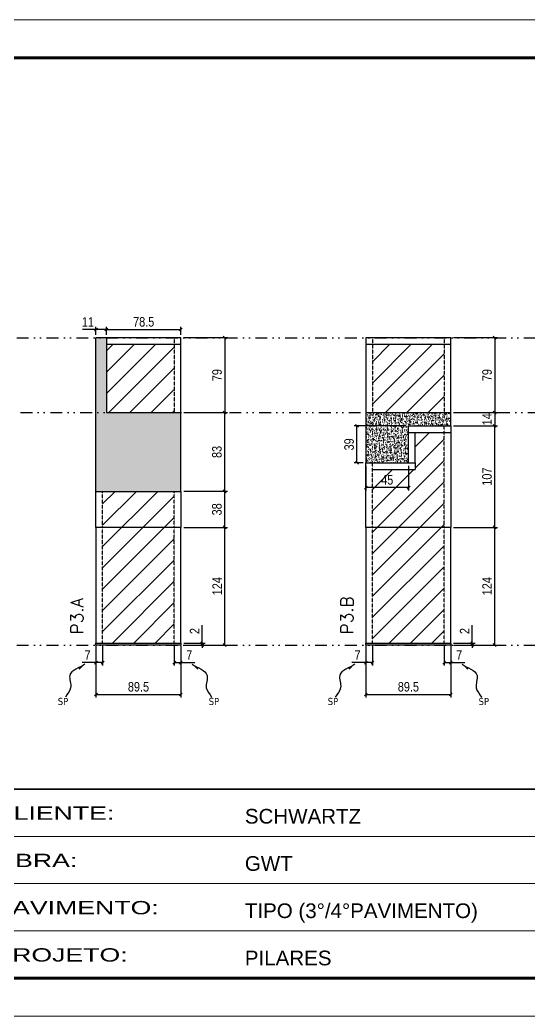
# Model space of a CAD drawing. Extents: x 13770 to 23315, y 867 to 16997.
# Drawn here: x 16446 to 16983, y 13501 to 14551 of the extents above; entities that cross this region are included whole.
import ezdxf

# ---------------------------------------------------------------- set-up
doc = ezdxf.new("R2010")
doc.units = 0
for name, pattern in [('CONTINUO', [0]), ('DASHED', [0.75, 0.5, -0.25]), ('DIVIDE2', [0.625, 0.25, -0.125, 0, -0.125, 0, -0.125]), ('HIDDEN', [0.375, 0.25, -0.125])]:
    doc.linetypes.add(name, pattern=pattern)
for name, color, linetype in [('COTA', 241, 'Continuous'), ('Nível', 160, 'Continuous'), ('Painéis', 200, 'Continuous'), ('SARR_2.2x7', 40, 'Continuous'), ('Sarrafo de Pressão', 42, 'HIDDEN'), ('texto', 7, 'Continuous')]:
    doc.layers.add(name, color=color, linetype=linetype)
for name, color, linetype, lineweight in [('Folhas', 255, 'Continuous', 9), ('Hachura', 251, 'Continuous', 9), ('SARRAFO DE PRESSAO', 251, 'DASHED', 9), ('Texto Seção', 7, 'Continuous', 15)]:
    doc.layers.add(name, color=color, linetype=linetype, lineweight=lineweight)
doc.styles.add('ARIAL', font='arial.ttf')
doc.styles.add('COTA TECNICA', font='techl___.ttf', dxfattribs={"height": 10})
doc.styles.add('COTA TECNICA-50', font='techl___.ttf', dxfattribs={"height": 10})
doc.styles.add('REGUA-120', font='ROMANS.shx', dxfattribs={"height": 15})
doc.styles.get("Standard").update_dxf_attribs({"font": 'arial.ttf'})
doc.styles.add('Tecnologia', font='')
doc.styles.get('Tecnologia').set_extended_font_data('Forgotten Futurist')
doc.dimstyles.new('COTA PAINEL-50', dxfattribs={"dimtxt": 10, "dimasz": 3, "dimexe": 3, "dimexo": 3, "dimgap": 3, "dimtad": 1, "dimdec": 1, "dimzin": 12, "dimdsep": 46, "dimtxsty": 'COTA TECNICA-50', "dimblk1": 'OBLIQUE', "dimblk2": 'OBLIQUE', "dimsah": 1, "dimcen": 0.9, "dimclrd": 4, "dimclre": 4, "dimclrt": 240, "dimadec": 1, "dimazin": 3, "dimtfac": 1, "dimtdec": 1, "dimtmove": 0, "dimatfit": 3, "dimfxl": 1, "dimtolj": 1, "dimtzin": 12, "dimarcsym": 0})
doc.dimstyles.new('PAINEL', dxfattribs={"dimtxt": 10, "dimasz": 3, "dimexe": 3, "dimexo": 3, "dimgap": 3, "dimtad": 1, "dimdec": 1, "dimzin": 12, "dimdsep": 46, "dimtxsty": 'COTA TECNICA', "dimblk1": 'OBLIQUE', "dimblk2": 'OBLIQUE', "dimsah": 1, "dimcen": 0.9, "dimclrd": 4, "dimclre": 4, "dimclrt": 240, "dimadec": 1, "dimazin": 3, "dimtfac": 1, "dimtdec": 1, "dimtmove": 0, "dimatfit": 3, "dimfxl": 1, "dimtolj": 1, "dimtzin": 12, "dimarcsym": 0})
doc.dimstyles.get("Standard").update_dxf_attribs({"dimtxt": 0.18, "dimasz": 0.18, "dimexe": 0.18, "dimexo": 0.0625, "dimgap": 0.09, "dimtad": 0, "dimtih": 1, "dimtoh": 1, "dimdec": 4, "dimzin": 0, "dimdsep": 46, "dimtxsty": 'Standard', "dimcen": 0.09, "dimadec": 0, "dimazin": 0, "dimtfac": 1, "dimtdec": 4, "dimtofl": 0, "dimtmove": 0, "dimatfit": 3, "dimfxl": 1, "dimtolj": 1, "dimtzin": 0, "dimarcsym": 0})

# ---------------------------------------------------------------- blocks, each defined once
blk = doc.blocks.new('9999999999')
at = {"color": 30, "linetype": 'CONTINUO'}
for p, q in [((98564.6, 34379.6), (99584, 34379.6)), ((98564.6, 34329.8), (99488, 34329.8)), ((98564.6, 34280), (99488, 34280))]:
    blk.add_line(p, q, dxfattribs=at)
at = {"color": 30, "linetype": 'CONTINUO', "const_width": 2}
blk.add_lwpolyline([(99584, 34230.2), (99584, 34414.4, 0.414214), (99569, 34429.4), (98229, 34429.4, 0.414214), (98214, 34414.4), (98214, 34245.2, 0.414214), (98229, 34230.2), (99584, 34230.2)], format="xyb", dxfattribs=at)
at = {"layer": 'Folhas'}
blk.add_lwpolyline([(98139, 34190.2), (99624, 34190.2), (99624, 35240.2), (98139, 35240.2)], close=True, dxfattribs=at)
at = {"layer": 'Folhas', "color": 30, "const_width": 3}
blk.add_lwpolyline([(98214, 34230.2), (99584, 34230.2), (99584, 35200.2), (98214, 35200.2)], close=True, dxfattribs=at)
at = {"color": 7, "linetype": 'Continuous', "ltscale": 5, "style": 'ARIAL'}
for s, height, p in [('SCHWARTZ', 15.48, (98837.7, 34393.1)), ('GWT', 15.48, (98837.7, 34343.3)), ('TIPO (3°/4°PAVIMENTO)', 15.483, (98837.7, 34293.5)), ('PILARES', 15.48, (98837.7, 34243.7))]:
    blk.add_text(s, height=height, dxfattribs=at).set_placement(p)
at = {"layer": 'Folhas', "color": 7, "style": 'Tecnologia', "width": 1.5}
for s, p in [('CLIENTE:', (98573.7, 34397.2)), ('OBRA:', (98573.7, 34347.3)), ('PAVIMENTO:', (98573.7, 34297.5)), ('PROJETO:', (98573.7, 34247.7))]:
    blk.add_text(s, height=14, dxfattribs=at).set_placement(p)
blk = doc.blocks.new('_Oblique')
at = {"color": 0, "linetype": 'ByBlock', "lineweight": -2}
blk.add_line((-0.5, -0.5), (0.5, 0.5), dxfattribs=at)
blk = doc.blocks.new('*D142')
at = {"layer": 'COTA', "color": 4, "lineweight": -2, "transparency": 16777216}
for p, q in [((16526.3, 13891.5), (16526.3, 13837.3)), ((16615.8, 13891.5), (16615.8, 13837.3)), ((16526.3, 13840.3), (16615.8, 13840.3))]:
    blk.add_line(p, q, dxfattribs=at)
at = {"layer": 'Defpoints', "color": 0, "transparency": 16777216}
for p in [(16526.3, 13894.5), (16615.8, 13894.5), (16615.8, 13840.3)]:
    blk.add_point(p, dxfattribs=at)
at = {"layer": 'COTA', "color": 4, "lineweight": -2, "transparency": 16777216, "xscale": 3, "yscale": 3, "zscale": 3, "rotation": 180}
blk.add_blockref('_Oblique', (16526.3, 13840.3), dxfattribs=at)
at = {"layer": 'COTA', "color": 4, "lineweight": -2, "transparency": 16777216, "xscale": 3, "yscale": 3, "zscale": 3}
blk.add_blockref('_Oblique', (16615.8, 13840.3), dxfattribs=at)
at = {"layer": 'COTA', "color": 240, "transparency": 16777216, "insert": (16571.1, 13848.4), "char_height": 10, "attachment_point": 5, "style": 'COTA TECNICA'}
blk.add_mtext('\\A1;89.5', dxfattribs=at)
blk = doc.blocks.new('*D143')
at = {"layer": 'COTA', "color": 4, "lineweight": -2, "transparency": 16777216}
for p, q in [((16618.8, 14016.5), (16665, 14016.5)), ((16662, 13892.5), (16662, 14016.5)), ((16618.8, 13892.5), (16665, 13892.5))]:
    blk.add_line(p, q, dxfattribs=at)
at = {"layer": 'Defpoints', "color": 0, "transparency": 16777216}
for p in [(16615.8, 14016.5), (16662, 14016.5), (16615.8, 13892.5)]:
    blk.add_point(p, dxfattribs=at)
at = {"layer": 'COTA', "color": 4, "lineweight": -2, "transparency": 16777216, "xscale": 3, "yscale": 3, "zscale": 3}
for p, rotation in [((16662, 14016.5), 90), ((16662, 13892.5), 270)]:
    blk.add_blockref('_Oblique', p, dxfattribs=dict(at, rotation=rotation))
at = {"layer": 'COTA', "color": 240, "transparency": 16777216, "insert": (16654, 13954.5), "char_height": 10, "attachment_point": 5, "rotation": 90, "style": 'COTA TECNICA-50'}
blk.add_mtext('\\A1;124', dxfattribs=at)
blk = doc.blocks.new('*D144')
at = {"layer": 'COTA', "color": 4, "lineweight": -2, "transparency": 16777216}
for p, q in [((16638.3, 13894.5), (16638.3, 13913.3)), ((16618.8, 13894.5), (16641.3, 13894.5)), ((16618.8, 13892.5), (16641.3, 13892.5)), ((16638.3, 13892.5), (16638.3, 13894.5)), ((16638.3, 13892.5), (16638.3, 13889.5))]:
    blk.add_line(p, q, dxfattribs=at)
at = {"layer": 'Defpoints', "color": 0, "transparency": 16777216}
for p in [(16615.8, 13894.5), (16615.8, 13892.5), (16638.3, 13892.5)]:
    blk.add_point(p, dxfattribs=at)
at = {"layer": 'COTA', "color": 4, "lineweight": -2, "transparency": 16777216, "xscale": 3, "yscale": 3, "zscale": 3}
for p, rotation in [((16638.3, 13894.5), 270), ((16638.3, 13892.5), 90)]:
    blk.add_blockref('_Oblique', p, dxfattribs=dict(at, rotation=rotation))
at = {"layer": 'COTA', "color": 240, "transparency": 16777216, "insert": (16630.3, 13907.2), "char_height": 10, "attachment_point": 5, "rotation": 90, "style": 'COTA TECNICA-50'}
blk.add_mtext('\\A1;2', dxfattribs=at)
blk = doc.blocks.new('*D145')
at = {"layer": 'COTA', "color": 4, "lineweight": -2, "transparency": 16777216}
for p, q in [((16526.3, 13889.5), (16526.3, 13870.9)), ((16533.3, 13891.5), (16533.3, 13870.9)), ((16526.3, 13873.9), (16511.6, 13873.9)), ((16533.3, 13873.9), (16526.3, 13873.9))]:
    blk.add_line(p, q, dxfattribs=at)
at = {"layer": 'Defpoints', "color": 0, "transparency": 16777216}
for p in [(16526.3, 13892.5), (16533.3, 13894.5), (16526.3, 13873.9)]:
    blk.add_point(p, dxfattribs=at)
at = {"layer": 'COTA', "color": 4, "lineweight": -2, "transparency": 16777216, "xscale": 3, "yscale": 3, "zscale": 3, "rotation": 180}
blk.add_blockref('_Oblique', (16526.3, 13873.9), dxfattribs=at)
at = {"layer": 'COTA', "color": 4, "lineweight": -2, "transparency": 16777216, "xscale": 3, "yscale": 3, "zscale": 3}
blk.add_blockref('_Oblique', (16533.3, 13873.9), dxfattribs=at)
at = {"layer": 'COTA', "color": 240, "transparency": 16777216, "insert": (16517.4, 13882), "char_height": 10, "attachment_point": 5, "style": 'COTA TECNICA-50'}
blk.add_mtext('\\A1;7', dxfattribs=at)
blk = doc.blocks.new('*D146')
at = {"layer": 'COTA', "color": 4, "lineweight": -2, "transparency": 16777216}
for p, q in [((16608.8, 13891.5), (16608.8, 13870.9)), ((16615.8, 13889.5), (16615.8, 13870.9)), ((16608.8, 13873.9), (16615.8, 13873.9)), ((16615.8, 13873.9), (16630.5, 13873.9))]:
    blk.add_line(p, q, dxfattribs=at)
at = {"layer": 'Defpoints', "color": 0, "transparency": 16777216}
for p in [(16608.8, 13894.5), (16615.8, 13892.5), (16615.8, 13873.9)]:
    blk.add_point(p, dxfattribs=at)
at = {"layer": 'COTA', "color": 4, "lineweight": -2, "transparency": 16777216, "xscale": 3, "yscale": 3, "zscale": 3, "rotation": 180}
blk.add_blockref('_Oblique', (16608.8, 13873.9), dxfattribs=at)
at = {"layer": 'COTA', "color": 4, "lineweight": -2, "transparency": 16777216, "xscale": 3, "yscale": 3, "zscale": 3}
blk.add_blockref('_Oblique', (16615.8, 13873.9), dxfattribs=at)
at = {"layer": 'COTA', "color": 240, "transparency": 16777216, "insert": (16624.7, 13882), "char_height": 10, "attachment_point": 5, "style": 'COTA TECNICA-50'}
blk.add_mtext('\\A1;7', dxfattribs=at)
blk = doc.blocks.new('*D147')
at = {"layer": 'COTA', "color": 4, "lineweight": -2, "transparency": 16777216}
for p, q in [((16810.8, 13891.5), (16810.8, 13837.3)), ((16900.3, 13891.5), (16900.3, 13837.3)), ((16810.8, 13840.3), (16900.3, 13840.3))]:
    blk.add_line(p, q, dxfattribs=at)
at = {"layer": 'Defpoints', "color": 0, "transparency": 16777216}
for p in [(16810.8, 13894.5), (16900.3, 13894.5), (16900.3, 13840.3)]:
    blk.add_point(p, dxfattribs=at)
at = {"layer": 'COTA', "color": 4, "lineweight": -2, "transparency": 16777216, "xscale": 3, "yscale": 3, "zscale": 3, "rotation": 180}
blk.add_blockref('_Oblique', (16810.8, 13840.3), dxfattribs=at)
at = {"layer": 'COTA', "color": 4, "lineweight": -2, "transparency": 16777216, "xscale": 3, "yscale": 3, "zscale": 3}
blk.add_blockref('_Oblique', (16900.3, 13840.3), dxfattribs=at)
at = {"layer": 'COTA', "color": 240, "transparency": 16777216, "insert": (16855.6, 13848.4), "char_height": 10, "attachment_point": 5, "style": 'COTA TECNICA'}
blk.add_mtext('\\A1;89.5', dxfattribs=at)
blk = doc.blocks.new('*D148')
at = {"layer": 'COTA', "color": 4, "lineweight": -2, "transparency": 16777216}
for p, q in [((16903.3, 14016.5), (16949.6, 14016.5)), ((16946.6, 13892.5), (16946.6, 14016.5)), ((16903.3, 13892.5), (16949.6, 13892.5))]:
    blk.add_line(p, q, dxfattribs=at)
at = {"layer": 'Defpoints', "color": 0, "transparency": 16777216}
for p in [(16900.3, 14016.5), (16946.6, 14016.5), (16900.3, 13892.5)]:
    blk.add_point(p, dxfattribs=at)
at = {"layer": 'COTA', "color": 4, "lineweight": -2, "transparency": 16777216, "xscale": 3, "yscale": 3, "zscale": 3}
for p, rotation in [((16946.6, 14016.5), 90), ((16946.6, 13892.5), 270)]:
    blk.add_blockref('_Oblique', p, dxfattribs=dict(at, rotation=rotation))
at = {"layer": 'COTA', "color": 240, "transparency": 16777216, "insert": (16938.5, 13954.5), "char_height": 10, "attachment_point": 5, "rotation": 90, "style": 'COTA TECNICA-50'}
blk.add_mtext('\\A1;124', dxfattribs=at)
blk = doc.blocks.new('*D149')
at = {"layer": 'COTA', "color": 4, "lineweight": -2, "transparency": 16777216}
for p, q in [((16922.9, 13894.5), (16922.9, 13913.3)), ((16903.3, 13894.5), (16925.9, 13894.5)), ((16903.3, 13892.5), (16925.9, 13892.5)), ((16922.9, 13892.5), (16922.9, 13894.5)), ((16922.9, 13892.5), (16922.9, 13889.5))]:
    blk.add_line(p, q, dxfattribs=at)
at = {"layer": 'Defpoints', "color": 0, "transparency": 16777216}
for p in [(16900.3, 13894.5), (16900.3, 13892.5), (16922.9, 13892.5)]:
    blk.add_point(p, dxfattribs=at)
at = {"layer": 'COTA', "color": 4, "lineweight": -2, "transparency": 16777216, "xscale": 3, "yscale": 3, "zscale": 3}
for p, rotation in [((16922.9, 13894.5), 270), ((16922.9, 13892.5), 90)]:
    blk.add_blockref('_Oblique', p, dxfattribs=dict(at, rotation=rotation))
at = {"layer": 'COTA', "color": 240, "transparency": 16777216, "insert": (16914.9, 13907.2), "char_height": 10, "attachment_point": 5, "rotation": 90, "style": 'COTA TECNICA-50'}
blk.add_mtext('\\A1;2', dxfattribs=at)
blk = doc.blocks.new('*D150')
at = {"layer": 'COTA', "color": 4, "lineweight": -2, "transparency": 16777216}
for p, q in [((16810.8, 13889.5), (16810.8, 13870.9)), ((16817.8, 13891.5), (16817.8, 13870.9)), ((16810.8, 13873.9), (16796.1, 13873.9)), ((16817.8, 13873.9), (16810.8, 13873.9))]:
    blk.add_line(p, q, dxfattribs=at)
at = {"layer": 'Defpoints', "color": 0, "transparency": 16777216}
for p in [(16810.8, 13892.5), (16817.8, 13894.5), (16810.8, 13873.9)]:
    blk.add_point(p, dxfattribs=at)
at = {"layer": 'COTA', "color": 4, "lineweight": -2, "transparency": 16777216, "xscale": 3, "yscale": 3, "zscale": 3, "rotation": 180}
blk.add_blockref('_Oblique', (16810.8, 13873.9), dxfattribs=at)
at = {"layer": 'COTA', "color": 4, "lineweight": -2, "transparency": 16777216, "xscale": 3, "yscale": 3, "zscale": 3}
blk.add_blockref('_Oblique', (16817.8, 13873.9), dxfattribs=at)
at = {"layer": 'COTA', "color": 240, "transparency": 16777216, "insert": (16802, 13882), "char_height": 10, "attachment_point": 5, "style": 'COTA TECNICA-50'}
blk.add_mtext('\\A1;7', dxfattribs=at)
blk = doc.blocks.new('*D151')
at = {"layer": 'COTA', "color": 4, "lineweight": -2, "transparency": 16777216}
for p, q in [((16893.3, 13891.5), (16893.3, 13870.9)), ((16900.3, 13889.5), (16900.3, 13870.9)), ((16893.3, 13873.9), (16900.3, 13873.9)), ((16900.3, 13873.9), (16915.1, 13873.9))]:
    blk.add_line(p, q, dxfattribs=at)
at = {"layer": 'Defpoints', "color": 0, "transparency": 16777216}
for p in [(16893.3, 13894.5), (16900.3, 13892.5), (16900.3, 13873.9)]:
    blk.add_point(p, dxfattribs=at)
at = {"layer": 'COTA', "color": 4, "lineweight": -2, "transparency": 16777216, "xscale": 3, "yscale": 3, "zscale": 3, "rotation": 180}
blk.add_blockref('_Oblique', (16893.3, 13873.9), dxfattribs=at)
at = {"layer": 'COTA', "color": 4, "lineweight": -2, "transparency": 16777216, "xscale": 3, "yscale": 3, "zscale": 3}
blk.add_blockref('_Oblique', (16900.3, 13873.9), dxfattribs=at)
at = {"layer": 'COTA', "color": 240, "transparency": 16777216, "insert": (16909.2, 13882), "char_height": 10, "attachment_point": 5, "style": 'COTA TECNICA-50'}
blk.add_mtext('\\A1;7', dxfattribs=at)
blk = doc.blocks.new('*D152')
at = {"layer": 'COTA', "color": 4, "lineweight": -2, "transparency": 16777216}
for p, q in [((16618.8, 14137.5), (16665, 14137.5)), ((16662, 14054.5), (16662, 14137.5)), ((16618.8, 14054.5), (16665, 14054.5))]:
    blk.add_line(p, q, dxfattribs=at)
at = {"layer": 'Defpoints', "color": 0, "transparency": 16777216}
for p in [(16615.8, 14137.5), (16662, 14137.5), (16615.8, 14054.5)]:
    blk.add_point(p, dxfattribs=at)
at = {"layer": 'COTA', "color": 4, "lineweight": -2, "transparency": 16777216, "xscale": 3, "yscale": 3, "zscale": 3}
for p, rotation in [((16662, 14137.5), 90), ((16662, 14054.5), 270)]:
    blk.add_blockref('_Oblique', p, dxfattribs=dict(at, rotation=rotation))
at = {"layer": 'COTA', "color": 240, "transparency": 16777216, "insert": (16653.8, 14096), "char_height": 10, "attachment_point": 5, "rotation": 90, "style": 'COTA TECNICA'}
blk.add_mtext('\\A1;83', dxfattribs=at)
blk = doc.blocks.new('*D153')
at = {"layer": 'COTA', "color": 4, "lineweight": -2, "transparency": 16777216}
for p, q in [((16526.3, 14219.5), (16526.3, 14228)), ((16537.3, 14219.5), (16537.3, 14228)), ((16526.3, 14225), (16512.2, 14225)), ((16537.3, 14225), (16526.3, 14225))]:
    blk.add_line(p, q, dxfattribs=at)
at = {"layer": 'Defpoints', "color": 0, "transparency": 16777216}
for p in [(16526.3, 14225), (16526.3, 14216.5), (16537.3, 14216.5)]:
    blk.add_point(p, dxfattribs=at)
at = {"layer": 'COTA', "color": 4, "lineweight": -2, "transparency": 16777216, "xscale": 3, "yscale": 3, "zscale": 3, "rotation": 180}
blk.add_blockref('_Oblique', (16526.3, 14225), dxfattribs=at)
at = {"layer": 'COTA', "color": 4, "lineweight": -2, "transparency": 16777216, "xscale": 3, "yscale": 3, "zscale": 3}
blk.add_blockref('_Oblique', (16537.3, 14225), dxfattribs=at)
at = {"layer": 'COTA', "color": 240, "transparency": 16777216, "insert": (16517.8, 14233), "char_height": 10, "attachment_point": 5, "style": 'COTA TECNICA'}
blk.add_mtext('\\A1;11', dxfattribs=at)
blk = doc.blocks.new('*D154')
at = {"layer": 'COTA', "color": 4, "lineweight": -2, "transparency": 16777216}
for p, q in [((16537.3, 14219.5), (16537.3, 14228)), ((16615.8, 14219.5), (16615.8, 14228)), ((16537.3, 14225), (16615.8, 14225))]:
    blk.add_line(p, q, dxfattribs=at)
at = {"layer": 'Defpoints', "color": 0, "transparency": 16777216}
for p in [(16615.8, 14225), (16537.3, 14216.5), (16615.8, 14216.5)]:
    blk.add_point(p, dxfattribs=at)
at = {"layer": 'COTA', "color": 4, "lineweight": -2, "transparency": 16777216, "xscale": 3, "yscale": 3, "zscale": 3, "rotation": 180}
blk.add_blockref('_Oblique', (16537.3, 14225), dxfattribs=at)
at = {"layer": 'COTA', "color": 4, "lineweight": -2, "transparency": 16777216, "xscale": 3, "yscale": 3, "zscale": 3}
blk.add_blockref('_Oblique', (16615.8, 14225), dxfattribs=at)
at = {"layer": 'COTA', "color": 240, "transparency": 16777216, "insert": (16576.6, 14233.1), "char_height": 10, "attachment_point": 5, "style": 'COTA TECNICA'}
blk.add_mtext('\\A1;78.5', dxfattribs=at)
blk = doc.blocks.new('*D155')
at = {"layer": 'COTA', "color": 4, "lineweight": -2, "transparency": 16777216}
for p, q in [((16618.8, 14216.5), (16665, 14216.5)), ((16662, 14216.5), (16662, 14137.5)), ((16618.8, 14137.5), (16665, 14137.5))]:
    blk.add_line(p, q, dxfattribs=at)
at = {"layer": 'Defpoints', "color": 0, "transparency": 16777216}
for p in [(16615.8, 14216.5), (16615.8, 14137.5), (16662, 14137.5)]:
    blk.add_point(p, dxfattribs=at)
at = {"layer": 'COTA', "color": 4, "lineweight": -2, "transparency": 16777216, "xscale": 3, "yscale": 3, "zscale": 3}
for p, rotation in [((16662, 14216.5), 90), ((16662, 14137.5), 270)]:
    blk.add_blockref('_Oblique', p, dxfattribs=dict(at, rotation=rotation))
at = {"layer": 'COTA', "color": 240, "transparency": 16777216, "insert": (16653.9, 14177), "char_height": 10, "attachment_point": 5, "rotation": 90, "style": 'COTA TECNICA'}
blk.add_mtext('\\A1;79', dxfattribs=at)
blk = doc.blocks.new('*D156')
at = {"layer": 'COTA', "color": 4, "lineweight": -2, "transparency": 16777216}
for p, q in [((16903.3, 14216.5), (16949.6, 14216.5)), ((16946.6, 14216.5), (16946.6, 14137.5)), ((16903.3, 14137.5), (16949.6, 14137.5))]:
    blk.add_line(p, q, dxfattribs=at)
at = {"layer": 'Defpoints', "color": 0, "transparency": 16777216}
for p in [(16900.3, 14216.5), (16900.3, 14137.5), (16946.6, 14137.5)]:
    blk.add_point(p, dxfattribs=at)
at = {"layer": 'COTA', "color": 4, "lineweight": -2, "transparency": 16777216, "xscale": 3, "yscale": 3, "zscale": 3}
for p, rotation in [((16946.6, 14216.5), 90), ((16946.6, 14137.5), 270)]:
    blk.add_blockref('_Oblique', p, dxfattribs=dict(at, rotation=rotation))
at = {"layer": 'COTA', "color": 240, "transparency": 16777216, "insert": (16938.5, 14177), "char_height": 10, "attachment_point": 5, "rotation": 90, "style": 'COTA TECNICA'}
blk.add_mtext('\\A1;79', dxfattribs=at)
blk = doc.blocks.new('*D157')
at = {"layer": 'COTA', "color": 4, "lineweight": -2, "transparency": 16777216}
for p, q in [((16810.8, 14081.5), (16810.8, 14055.4)), ((16855.8, 14081.5), (16855.8, 14055.4)), ((16855.8, 14058.4), (16810.8, 14058.4))]:
    blk.add_line(p, q, dxfattribs=at)
at = {"layer": 'Defpoints', "color": 0, "transparency": 16777216}
for p in [(16810.8, 14084.5), (16855.8, 14084.5), (16810.8, 14058.4)]:
    blk.add_point(p, dxfattribs=at)
at = {"layer": 'COTA', "color": 4, "lineweight": -2, "transparency": 16777216, "xscale": 3, "yscale": 3, "zscale": 3, "rotation": 180}
blk.add_blockref('_Oblique', (16810.8, 14058.4), dxfattribs=at)
at = {"layer": 'COTA', "color": 4, "lineweight": -2, "transparency": 16777216, "xscale": 3, "yscale": 3, "zscale": 3}
blk.add_blockref('_Oblique', (16855.8, 14058.4), dxfattribs=at)
at = {"layer": 'COTA', "color": 240, "transparency": 16777216, "insert": (16833.3, 14066.5), "char_height": 10, "attachment_point": 5, "style": 'COTA TECNICA'}
blk.add_mtext('\\A1;45', dxfattribs=at)
blk = doc.blocks.new('*D158')
at = {"layer": 'COTA', "color": 4, "lineweight": -2, "transparency": 16777216}
for p, q in [((16852.8, 14123.5), (16798.4, 14123.5)), ((16801.4, 14084.5), (16801.4, 14123.5)), ((16807.8, 14084.5), (16798.4, 14084.5))]:
    blk.add_line(p, q, dxfattribs=at)
at = {"layer": 'Defpoints', "color": 0, "transparency": 16777216}
for p in [(16801.4, 14123.5), (16855.8, 14123.5), (16810.8, 14084.5)]:
    blk.add_point(p, dxfattribs=at)
at = {"layer": 'COTA', "color": 4, "lineweight": -2, "transparency": 16777216, "xscale": 3, "yscale": 3, "zscale": 3}
for p, rotation in [((16801.4, 14123.5), 90), ((16801.4, 14084.5), 270)]:
    blk.add_blockref('_Oblique', p, dxfattribs=dict(at, rotation=rotation))
at = {"layer": 'COTA', "color": 240, "transparency": 16777216, "insert": (16793.1, 14104), "char_height": 10, "attachment_point": 5, "rotation": 90, "style": 'COTA TECNICA'}
blk.add_mtext('\\A1;39', dxfattribs=at)
blk = doc.blocks.new('*D159')
at = {"layer": 'COTA', "color": 4, "lineweight": -2, "transparency": 16777216}
for p, q in [((16903.3, 14137.5), (16949.6, 14137.5)), ((16946.6, 14137.5), (16946.6, 14123.5)), ((16903.3, 14123.5), (16949.6, 14123.5))]:
    blk.add_line(p, q, dxfattribs=at)
at = {"layer": 'Defpoints', "color": 0, "transparency": 16777216}
for p in [(16900.3, 14137.5), (16900.3, 14123.5), (16946.6, 14123.5)]:
    blk.add_point(p, dxfattribs=at)
at = {"layer": 'COTA', "color": 4, "lineweight": -2, "transparency": 16777216, "xscale": 3, "yscale": 3, "zscale": 3}
for p, rotation in [((16946.6, 14137.5), 90), ((16946.6, 14123.5), 270)]:
    blk.add_blockref('_Oblique', p, dxfattribs=dict(at, rotation=rotation))
at = {"layer": 'COTA', "color": 240, "transparency": 16777216, "insert": (16938.5, 14130.5), "char_height": 10, "attachment_point": 5, "rotation": 90, "style": 'COTA TECNICA'}
blk.add_mtext('\\A1;14', dxfattribs=at)
blk = doc.blocks.new('*D694')
at = {"layer": 'COTA', "color": 4, "lineweight": -2, "transparency": 16777216}
for p, q in [((16618.8, 14054.5), (16665, 14054.5)), ((16662, 14016.5), (16662, 14054.5)), ((16618.8, 14016.5), (16665, 14016.5))]:
    blk.add_line(p, q, dxfattribs=at)
at = {"layer": 'Defpoints', "color": 0, "transparency": 16777216}
for p in [(16615.8, 14054.5), (16662, 14054.5), (16615.8, 14016.5)]:
    blk.add_point(p, dxfattribs=at)
at = {"layer": 'COTA', "color": 4, "lineweight": -2, "transparency": 16777216, "xscale": 3, "yscale": 3, "zscale": 3}
for p, rotation in [((16662, 14054.5), 90), ((16662, 14016.5), 270)]:
    blk.add_blockref('_Oblique', p, dxfattribs=dict(at, rotation=rotation))
at = {"layer": 'COTA', "color": 240, "transparency": 16777216, "insert": (16653.8, 14035.5), "char_height": 10, "attachment_point": 5, "rotation": 90, "style": 'COTA TECNICA'}
blk.add_mtext('\\A1;38', dxfattribs=at)
blk = doc.blocks.new('*D695')
at = {"layer": 'COTA', "color": 4, "lineweight": -2, "transparency": 16777216}
for p, q in [((16903.3, 14123.5), (16949.6, 14123.5)), ((16946.6, 14016.5), (16946.6, 14123.5)), ((16903.3, 14016.5), (16949.6, 14016.5))]:
    blk.add_line(p, q, dxfattribs=at)
at = {"layer": 'Defpoints', "color": 0, "transparency": 16777216}
for p in [(16900.3, 14123.5), (16946.6, 14123.5), (16900.3, 14016.5)]:
    blk.add_point(p, dxfattribs=at)
at = {"layer": 'COTA', "color": 4, "lineweight": -2, "transparency": 16777216, "xscale": 3, "yscale": 3, "zscale": 3}
for p, rotation in [((16946.6, 14123.5), 90), ((16946.6, 14016.5), 270)]:
    blk.add_blockref('_Oblique', p, dxfattribs=dict(at, rotation=rotation))
at = {"layer": 'COTA', "color": 240, "transparency": 16777216, "insert": (16938.5, 14070), "char_height": 10, "attachment_point": 5, "rotation": 90, "style": 'COTA TECNICA'}
blk.add_mtext('\\A1;107', dxfattribs=at)

msp = doc.modelspace()

# ---------------------------------------------------------------- hatches: boundary and pattern name
at = {"layer": 'COTA'}
h = msp.add_hatch(dxfattribs=at)
h.set_pattern_fill('AR-CONC', color=256, scale=0.03)
h.set_pattern_definition([(50, (-24.081, -110), (5.4655401, -0.4781726), [0.5715, -6.2865]), (355, (-24.081, -110), (-1.0573026, 5.7317054), [0.4572, -5.0292175]), (100.451445, (-23.6254, -110.04), (4.4082374, 5.2535326), [0.4857003, -5.3427073]), (46.1842, (-24.081, -108.476), (8.1323712, -1.2612698), [0.85725, -9.42975]), (96.635558, (-23.403, -108.581), (7.122124, 7.4227837), [0.7285507, -8.0140682]), (351.18415, (-24.081, -108.476), (7.122124, 7.4227837), [0.685799, -7.543792]), (21, (-23.319, -108.857), (4.5484317, -3.0679559), [0.5715, -6.2865]), (326, (-23.319, -108.857), (1.8540609, 5.525639), [0.4572, -5.0292]), (71.451445, (-22.94, -109.1127), (6.4024926, 2.4576831), [0.4857003, -5.3426981]), (37.5, (-24.0809, -110), (0.0926581, 2.53665117), [0, -4.96824, 0, -5.1054, 0, -5.04825]), (7.5, (-24.0809, -110), (2.00458988, 3.00541724), [0, -2.91084, 0, -4.85394, 0, -1.92405]), (327.5, (-25.7801, -110), (4.06771786, -0.17186232), [0, -1.905, 0, -5.9436, 0, -7.8867]), (317.5, (-26.542, -110), (4.44387544, 0.76279473), [0, -2.4765, 0, -3.94716, 0, -5.6007])])
h.paths.add_polyline_path([(16537.3, 14216.45), (16526.3, 14216.45), (16526.3, 14137.45), (16537.3, 14137.45)])
h.paths.add_polyline_path([(16615.8, 14137.45), (16537.3, 14137.45), (16526.3, 14137.45), (16526.3, 14054.45), (16615.8, 14054.45)])
h = msp.add_hatch(dxfattribs=at)
h.set_pattern_fill('AR-CONC', color=256, scale=0.03)
h.set_pattern_definition([(50, (-46.1596, -110), (5.4655401, -0.4781726), [0.5715, -6.2865]), (355, (-46.1596, -110), (-1.0573026, 5.7317054), [0.4572, -5.0292175]), (100.451445, (-45.704, -110.04), (4.4082374, 5.2535326), [0.4857003, -5.3427073]), (46.1842, (-46.1596, -108.476), (8.1323712, -1.2612698), [0.85725, -9.42975]), (96.635558, (-45.482, -108.581), (7.122124, 7.4227837), [0.7285507, -8.0140682]), (351.18415, (-46.1596, -108.476), (7.122124, 7.4227837), [0.685799, -7.543792]), (21, (-45.3976, -108.857), (4.5484317, -3.0679559), [0.5715, -6.2865]), (326, (-45.3976, -108.857), (1.8540609, 5.525639), [0.4572, -5.0292]), (71.451445, (-45.0185, -109.1127), (6.4024926, 2.4576831), [0.4857003, -5.3426981]), (37.5, (-46.1596, -110), (0.0926581, 2.53665117), [0, -4.96824, 0, -5.1054, 0, -5.04825]), (7.5, (-46.1596, -110), (2.00458988, 3.00541724), [0, -2.91084, 0, -4.85394, 0, -1.92405]), (327.5, (-47.8588, -110), (4.06771786, -0.17186232), [0, -1.905, 0, -5.9436, 0, -7.8867]), (317.5, (-48.621, -110), (4.44387544, 0.76279473), [0, -2.4765, 0, -3.94716, 0, -5.6007])])
h.paths.add_polyline_path([(16855.83, 14123.45), (16900.33, 14123.45), (16900.33, 14137.45), (16810.83, 14137.45), (16810.83, 14084.45), (16855.83, 14084.45)])
at = {"layer": 'Hachura', "linetype": 'ByBlock'}
h = msp.add_hatch(dxfattribs=at)
h.set_pattern_fill('ANSI31', color=256, scale=5)
h.paths.add_polyline_path([(16608.8, 14016.45), (16533.3, 14016.45), (16533.3, 13894.45), (16608.8, 13894.45)])
h.paths.add_polyline_path([(16608.8, 14054.45), (16533.3, 14054.45), (16533.3, 14016.45), (16608.8, 14016.45)])
h.paths.add_polyline_path([(16608.8, 14209.45), (16537.3, 14209.45), (16537.3, 14137.45), (16608.8, 14137.45)])
h.paths.add_polyline_path([(16893.33, 14116.45), (16862.83, 14116.45), (16862.83, 14084.45), (16862.83, 14077.45), (16817.83, 14077.45), (16817.83, 14016.45), (16893.33, 14016.45)])
h.paths.add_polyline_path([(16893.33, 14016.45), (16817.83, 14016.45), (16817.83, 13894.45), (16893.33, 13894.45)])
h = msp.add_hatch(dxfattribs=at)
h.set_pattern_fill('ANSI31', color=256, scale=5)
h.paths.add_polyline_path([(16893.33, 14209.45), (16817.83, 14209.45), (16817.83, 14137.45), (16893.33, 14137.45)])

# ---------------------------------------------------------------- linework, layer by layer
at = {"layer": 'COTA'}
for p, q in [((16526.3, 14054.45), (16526.3, 14216.45)), ((16537.3, 14216.45), (16526.3, 14216.45)), ((16615.8, 14054.45), (16615.8, 14137.45)), ((16810.83, 14137.45), (16810.83, 14084.45)), ((16900.33, 14123.45), (16900.33, 14137.45)), ((16855.83, 14084.45), (16862.83, 14084.45)), ((16862.83, 14084.45), (16862.83, 14077.45))]:
    msp.add_line(p, q, dxfattribs=at)
at = {"layer": 'Nível', "color": 4, "linetype": 'DIVIDE2', "ltscale": 50}
for p, q in [((13769.54, 14216.45), (17469.5, 14216.45)), ((16446.75, 14137.45), (17469.5, 14137.45)), ((13769.54, 13892.45), (21112.79, 13892.45))]:
    msp.add_line(p, q, dxfattribs=at)
at = {"layer": 'Painéis'}
for p, q in [((16855.83, 14123.45), (16900.33, 14123.45)), ((16855.83, 14084.45), (16855.83, 14123.45)), ((16900.33, 14123.45), (16900.33, 14016.45)), ((16810.83, 14016.45), (16810.83, 14084.45)), ((16810.83, 14084.45), (16855.83, 14084.45)), ((16526.3, 14016.45), (16526.3, 14054.45)), ((16526.3, 14054.45), (16615.8, 14054.45)), ((16615.8, 14054.45), (16615.8, 14016.45))]:
    msp.add_line(p, q, dxfattribs=at)
for points in [[(16537.3, 14137.45), (16615.8, 14137.45), (16615.8, 14216.45), (16537.3, 14216.45)], [(16810.83, 14137.45), (16900.33, 14137.45), (16900.33, 14216.45), (16810.83, 14216.45)], [(16526.3, 13894.45), (16615.8, 13894.45), (16615.8, 14016.45), (16526.3, 14016.45)], [(16810.83, 13894.45), (16900.33, 13894.45), (16900.33, 14016.45), (16810.83, 14016.45)], [(16526.3, 13894.45), (16615.8, 13894.45), (16615.8, 13892.45), (16526.3, 13892.45)], [(16810.83, 13894.45), (16900.33, 13894.45), (16900.33, 13892.45), (16810.83, 13892.45)]]:
    msp.add_lwpolyline(points, close=True, dxfattribs=at)
at = {"layer": 'SARR_2.2x7'}
for p, q in [((16537.3, 14209.45), (16615.8, 14209.45)), ((16810.83, 14209.45), (16900.33, 14209.45)), ((16855.83, 14116.45), (16900.33, 14116.45)), ((16862.83, 14084.45), (16862.83, 14116.45)), ((16817.83, 14077.45), (16862.83, 14077.45))]:
    msp.add_line(p, q, dxfattribs=at)
at = {"layer": 'Sarrafo de Pressão'}
for p, q in [((16608.8, 14216.45), (16608.8, 14137.45)), ((16817.83, 14216.45), (16817.83, 14137.45)), ((16893.33, 14216.45), (16893.33, 14137.45)), ((16893.33, 14016.45), (16893.33, 14123.45)), ((16817.83, 14016.45), (16817.83, 14084.45)), ((16533.3, 14016.45), (16533.3, 14054.45)), ((16608.8, 14016.45), (16608.8, 14054.45)), ((16533.3, 13894.45), (16533.3, 14016.45)), ((16608.8, 13894.45), (16608.8, 14016.45)), ((16817.83, 13894.45), (16817.83, 14016.45)), ((16893.33, 13894.45), (16893.33, 14016.45))]:
    msp.add_line(p, q, dxfattribs=at)

# ---------------------------------------------------------------- block references
at = {"layer": 'SARRAFO DE PRESSAO', "color": 6, "linetype": 'ByBlock'}
msp.add_blockref('9999999999', (-82154.48, -20688.84), dxfattribs=at)

# ---------------------------------------------------------------- texts
at = {"layer": 'texto', "color": 0, "char_height": 7.5, "attachment_point": 5}
for insert in [(16491.53, 13832.96), (16650.58, 13832.96), (16776.05, 13832.96), (16935.1, 13832.96)]:
    msp.add_mtext('{\\fTahoma|b0|i0|c0|p34;\\C4;SP}', dxfattribs=dict(at, insert=insert))
at = {"layer": 'Texto Seção', "char_height": 13, "width": 285.3299, "attachment_point": 7, "rotation": 90, "style": 'REGUA-120'}
for s, insert in [('P3.A', (16512.83, 13903.7)), ('P3.B', (16797.36, 13903.7))]:
    msp.add_mtext(s, dxfattribs=dict(at, insert=insert))

# ---------------------------------------------------------------- dimensions: what is measured, and where the dimension line sits
at = {"layer": 'COTA'}
for base, p1, p2, dimstyle, picture, middle in [((16526.3, 14224.99), (16537.3, 14216.45), (16526.3, 14216.45), 'PAINEL', '*D153', (16517.76, 14233.05)), ((16615.8, 14224.99), (16537.3, 14216.45), (16615.8, 14216.45), 'PAINEL', '*D154', (16576.55, 14233.12)), ((16810.83, 14058.4), (16855.83, 14084.45), (16810.83, 14084.45), 'PAINEL', '*D157', (16833.33, 14066.51)), ((16615.8, 13873.94), (16608.8, 13894.45), (16615.8, 13892.45), 'COTA PAINEL-50', '*D146', (16624.67, 13882.02)), ((16900.33, 13873.94), (16893.33, 13894.45), (16900.33, 13892.45), 'COTA PAINEL-50', '*D151', (16909.19, 13882.02))]:
    dim = msp.add_linear_dim(base=base, p1=p1, p2=p2, dimstyle=dimstyle, dxfattribs=at)
    dim.commit()
    dim.dimension.update_dxf_attribs({"geometry": picture, "text_midpoint": middle})
for base, p1, p2, angle, dimstyle, picture, middle in [((16662.04, 14137.45), (16615.8, 14216.45), (16615.8, 14137.45), 90, 'PAINEL', '*D155', (16653.94, 14176.95)), ((16946.57, 14137.45), (16900.33, 14216.45), (16900.33, 14137.45), 90, 'PAINEL', '*D156', (16938.46, 14176.95)), ((16801.37, 14123.45), (16810.83, 14084.45), (16855.83, 14123.45), 90, 'PAINEL', '*D158', (16793.12, 14103.95)), ((16946.57, 14123.45), (16900.33, 14016.45), (16900.33, 14123.45), 90, 'PAINEL', '*D695', (16938.46, 14069.95)), ((16662.04, 14054.45), (16615.8, 14016.45), (16615.8, 14054.45), 90, 'PAINEL', '*D694', (16653.8, 14035.45)), ((16662.04, 14016.45), (16615.8, 13892.45), (16615.8, 14016.45), 90, 'COTA PAINEL-50', '*D143', (16653.97, 13954.45)), ((16946.57, 14016.45), (16900.33, 13892.45), (16900.33, 14016.45), 90, 'COTA PAINEL-50', '*D148', (16938.49, 13954.45)), ((16526.3, 13873.94), (16533.3, 13894.45), (16526.3, 13892.45), 180, 'COTA PAINEL-50', '*D145', (16517.44, 13882.02)), ((16810.83, 13873.94), (16817.83, 13894.45), (16810.83, 13892.45), 180, 'COTA PAINEL-50', '*D150', (16801.96, 13882.02))]:
    dim = msp.add_linear_dim(base=base, p1=p1, p2=p2, angle=angle, dimstyle=dimstyle, dxfattribs=at)
    dim.commit()
    dim.dimension.update_dxf_attribs({"geometry": picture, "text_midpoint": middle})
dim = msp.add_linear_dim(base=(16662.04, 14137.45), p1=(16615.8, 14054.45), p2=(16615.8, 14137.45), angle=90, dimstyle='PAINEL', override={"dimtmove": 1}, dxfattribs=at)
dim.commit()
dim.dimension.update_dxf_attribs({"geometry": '*D152', "text_midpoint": (16653.8, 14095.95)})
for base, p1, p2, dimstyle, picture, middle in [((16946.57, 14123.45), (16900.33, 14137.45), (16900.33, 14123.45), 'PAINEL', '*D159', (16946.57, 14130.45)), ((16638.33, 13892.45), (16615.8, 13894.45), (16615.8, 13892.45), 'COTA PAINEL-50', '*D144', (16638.33, 13907.2)), ((16922.85, 13892.45), (16900.33, 13894.45), (16900.33, 13892.45), 'COTA PAINEL-50', '*D149', (16922.85, 13907.2))]:
    dim = msp.add_linear_dim(base=base, p1=p1, p2=p2, angle=90, dimstyle=dimstyle, dxfattribs=at)
    dim.commit()
    dim.dimension.update_dxf_attribs({"geometry": picture, "text_midpoint": middle, "dimtype": 160})
for base, p1, p2, picture, middle in [((16615.8, 13840.28), (16526.3, 13894.45), (16615.8, 13894.45), '*D142', (16571.05, 13848.42)), ((16900.33, 13840.28), (16810.83, 13894.45), (16900.33, 13894.45), '*D147', (16855.58, 13848.42))]:
    dim = msp.add_linear_dim(base=base, p1=p1, p2=p2, dimstyle='PAINEL', override={"dimarcsym": 2}, dxfattribs=at)
    dim.commit()
    dim.dimension.update_dxf_attribs({"geometry": picture, "text_midpoint": middle})

# ---------------------------------------------------------------- leaders
at = {"layer": 'COTA', "path_type": 1}
for points in [[(16514.47, 13872.27), (16498.69, 13860.44), (16499.61, 13847.43), (16494.06, 13837.65)], [(16627.63, 13872.27), (16643.42, 13860.44), (16642.49, 13847.43), (16648.05, 13837.65)], [(16799, 13872.27), (16783.21, 13860.44), (16784.14, 13847.43), (16778.59, 13837.65)], [(16912.16, 13872.27), (16927.94, 13860.44), (16927.02, 13847.43), (16932.57, 13837.65)]]:
    msp.add_leader(points, dimstyle='Standard', override={"dimasz": 8}, dxfattribs=at)

doc.saveas('drawing.dxf')
